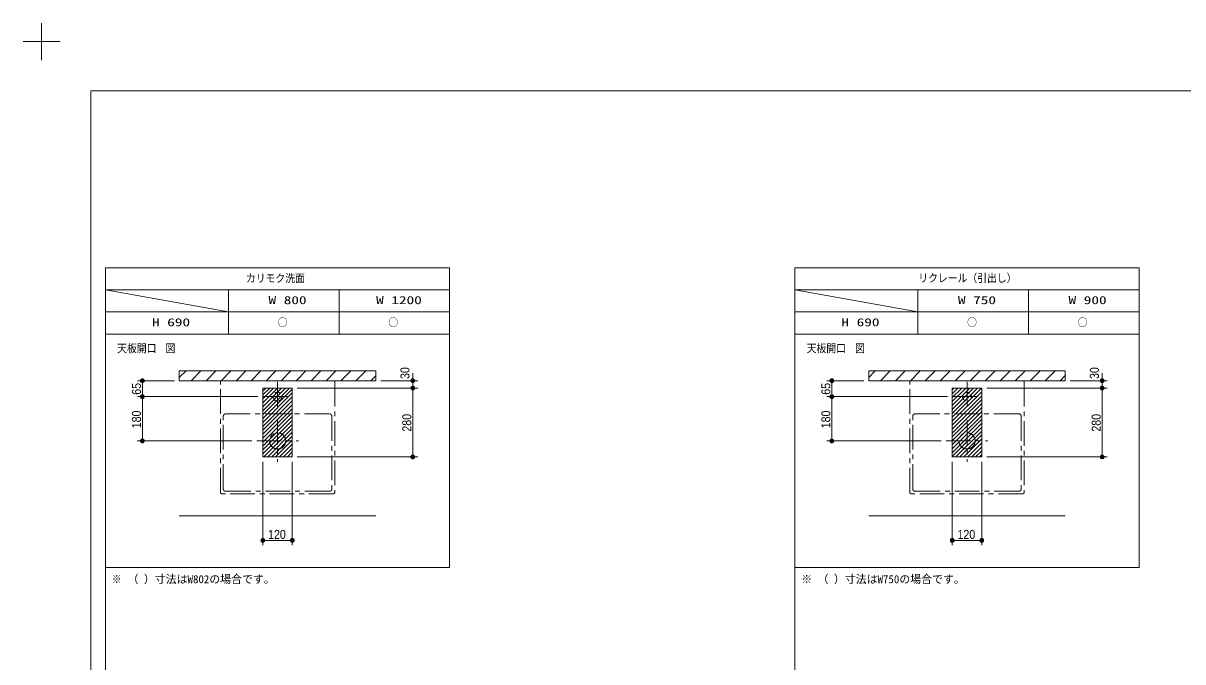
# Model space of a CAD drawing. Units: millimetres, scale not verified. Extents: x -6062 to 6062, y -3045 to 3045.
# Drawn here: x -6062 to -1344, y 446 to 3045 of the extents above; entities that cross this region are included whole.
import ezdxf
from ezdxf.enums import TextEntityAlignment as Align

# ---------------------------------------------------------------- set-up
doc = ezdxf.new("R2010")
doc.units = ezdxf.units.MM
doc.header["$LTSCALE"] = 20
doc.linetypes.add('CHAIN1', pattern=[8, 5, -1, 1, -1])
doc.linetypes.add('DASHED1', pattern=[1.8, 1.2, -0.6])
for name, color, linetype, lineweight in [('0-0_1図面枠', 7, 'Continuous', 9), ('0-2_2寸法-1', 7, 'Continuous', 9), ('0-3_0', 7, 'Continuous', 9), ('0-4_2寸法-2', 7, 'Continuous', 9), ('0-7_3一般', 7, 'Continuous', 9)]:
    doc.layers.add(name, color=color, linetype=linetype, lineweight=lineweight)
doc.styles.add('ＭＳ ゴシック', font='')
doc.styles.add('ＭＳ Ｐゴシック', font='')
doc.styles.get('ＭＳ ゴシック').set_extended_font_data('MS Gothic')
doc.styles.get('ＭＳ Ｐゴシック').set_extended_font_data('MS PGothic')

# ---------------------------------------------------------------- blocks, each defined once
blk = doc.blocks.new('グループ')
at = {"layer": '0-0_1図面枠'}
for p, q in [((-84000, 57900), (-84000, 60900)), ((-85500, 59400), (-82500, 59400))]:
    blk.add_line(p, q, dxfattribs=at)
blk = doc.blocks.new('グループ-2')
at = {"layer": '0-0_1図面枠'}
blk.add_lwpolyline([(-80000, 55400), (80000, 55400), (80000, -55400), (-80000, -55400)], close=True, dxfattribs=at)
blk = doc.blocks.new('図面枠')
at = {"layer": '0-0_1図面枠'}
for name in ['グループ', 'グループ-2']:
    blk.add_blockref(name, (0, 0), dxfattribs=at)
blk = doc.blocks.new('グループ-4')
at = {"layer": '0-0_1図面枠'}
for p, q in [((-78800, 41000), (-78800, -48600)), ((-22700, 41000), (-22700, -48600)), ((-50800, 39200), (-78800, 39200)), ((-78800, 39200), (-68800, 37400)), ((-68800, 35600), (-68800, 39200)), ((-59800, 35600), (-59800, 39200)), ((5300, 39200), (-22700, 39200)), ((-22700, 39200), (-12700, 37400)), ((-12700, 35600), (-12700, 39200)), ((-3700, 35600), (-3700, 39200)), ((-78800, 37400), (-50800, 37400)), ((-22700, 37400), (5300, 37400))]:
    blk.add_line(p, q, dxfattribs=at)
for points in [[(-78800, 41000), (-50800, 41000), (-50800, 35600), (-78800, 35600)], [(-22700, 41000), (5300, 41000), (5300, 35600), (-22700, 35600)], [(-78800, 35600), (-50800, 35600), (-50800, 16600), (-78800, 16600)], [(-22700, 35600), (5300, 35600), (5300, 16600), (-22700, 16600)]]:
    blk.add_lwpolyline(points, close=True, dxfattribs=at)
blk = doc.blocks.new('_Dot')
at = {"layer": '0-3_0'}
for p, q in [((-10, 0), (-20, 0)), ((9.78, 2), (-9.78, 2)), ((7.99, 6), (-7.99, 6)), ((9.16, -3.98), (-9.16, -3.98)), ((6, -7.98), (-6, -7.98))]:
    blk.add_line(p, q, dxfattribs=at)
for points in [[(10, 0), (9.92, 1.25), (9.69, 2.49), (9.3, 3.68), (8.76, 4.82), (8.09, 5.88), (7.29, 6.85), (6.37, 7.71), (5.36, 8.44), (4.26, 9.05), (3.09, 9.51), (1.87, 9.82), (0.63, 9.98), (-0.63, 9.98), (-1.87, 9.82), (-3.09, 9.51), (-4.26, 9.05), (-5.36, 8.44), (-6.37, 7.71), (-7.29, 6.85), (-8.09, 5.88), (-8.76, 4.82), (-9.3, 3.68), (-9.69, 2.49), (-9.92, 1.25), (-10, 0), (0, 0)], [(-10, 0), (-9.92, -1.25), (-9.69, -2.49), (-9.3, -3.68), (-8.76, -4.82), (-8.09, -5.88), (-7.29, -6.85), (-6.37, -7.71), (-5.36, -8.44), (-4.26, -9.05), (-3.09, -9.51), (-1.87, -9.82), (-0.63, -9.98), (0.63, -9.98), (1.87, -9.82), (3.09, -9.51), (4.26, -9.05), (5.36, -8.44), (6.37, -7.71), (7.29, -6.85), (8.09, -5.88), (8.76, -4.82), (9.3, -3.68), (9.69, -2.49), (9.92, -1.25), (10, 0), (0, 0)]]:
    blk.add_lwpolyline(points, close=True, dxfattribs=at)

msp = doc.modelspace()

# ---------------------------------------------------------------- linework, layer by layer
at = {"layer": '0-2_2寸法-1'}
for p, q in [((-5447.5, 1590), (-5597.5, 1590)), ((-5577.5, 1540.01), (-5577.5, 1574.99)), ((-4947.5, 1560), (-4457.5, 1560)), ((-2642.5, 1590), (-2792.5, 1590)), ((-2772.5, 1540.01), (-2772.5, 1574.99)), ((-2142.5, 1560), (-1652.5, 1560)), ((-5107.5, 1525), (-5597.5, 1525)), ((-5107.5, 1525), (-5597.5, 1525)), ((-5577.5, 1509.99), (-5577.5, 1360.01)), ((-4477.5, 1295.01), (-4477.5, 1544.99)), ((-2302.5, 1525), (-2792.5, 1525)), ((-2302.5, 1525), (-2792.5, 1525)), ((-2772.5, 1509.99), (-2772.5, 1360.01)), ((-1672.5, 1295.01), (-1672.5, 1544.99)), ((-5132.5, 1345), (-5597.5, 1345)), ((-2327.5, 1345), (-2792.5, 1345)), ((-4947.5, 1280), (-4457.5, 1280)), ((-2142.5, 1280), (-1652.5, 1280)), ((-5087.5, 1260), (-5087.5, 920)), ((-4967.5, 1260), (-4967.5, 920)), ((-2282.5, 1260), (-2282.5, 920)), ((-2162.5, 1260), (-2162.5, 920)), ((-4982.51, 940), (-5072.49, 940)), ((-2177.51, 940), (-2267.49, 940))]:
    msp.add_line(p, q, dxfattribs=at)
at = {"layer": '0-4_2寸法-2'}
for p, q in [((-4477.5, 1605.01), (-4477.5, 1620.01)), ((-1672.5, 1605.01), (-1672.5, 1620.01)), ((-4947.5, 1560), (-4457.5, 1560)), ((-4607.5, 1590), (-4457.5, 1590)), ((-4477.5, 1560), (-4477.5, 1590)), ((-2142.5, 1560), (-1652.5, 1560)), ((-1802.5, 1590), (-1652.5, 1590)), ((-1672.5, 1560), (-1672.5, 1590)), ((-4477.5, 1544.99), (-4477.5, 1529.99)), ((-1672.5, 1544.99), (-1672.5, 1529.99))]:
    msp.add_line(p, q, dxfattribs=at)
at = {"layer": '0-7_3一般'}
for p, q in [((-5427.5, 1602.56), (-5400.06, 1630)), ((-5379.1, 1590), (-5339.1, 1630)), ((-5318.14, 1590), (-5278.14, 1630)), ((-5257.18, 1590), (-5217.18, 1630)), ((-5196.22, 1590), (-5156.22, 1630)), ((-5135.26, 1590), (-5095.26, 1630)), ((-5074.3, 1590), (-5034.3, 1630)), ((-5013.34, 1590), (-4973.34, 1630)), ((-4952.38, 1590), (-4912.38, 1630)), ((-4891.42, 1590), (-4851.42, 1630)), ((-4830.46, 1590), (-4790.46, 1630)), ((-4769.5, 1590), (-4729.5, 1630)), ((-4708.54, 1590), (-4668.54, 1630)), ((-4647.58, 1590), (-4627.5, 1610.08)), ((-2622.5, 1603.4), (-2595.9, 1630)), ((-2574.94, 1590), (-2534.94, 1630)), ((-2513.98, 1590), (-2473.98, 1630)), ((-2453.02, 1590), (-2413.02, 1630)), ((-2392.06, 1590), (-2352.06, 1630)), ((-2331.1, 1590), (-2291.1, 1630)), ((-2270.14, 1590), (-2230.14, 1630)), ((-2209.18, 1590), (-2169.18, 1630)), ((-2148.22, 1590), (-2108.22, 1630)), ((-2087.26, 1590), (-2047.26, 1630)), ((-2026.3, 1590), (-1986.3, 1630)), ((-1965.34, 1590), (-1925.34, 1630)), ((-1904.38, 1590), (-1864.38, 1630)), ((-1843.42, 1590), (-1822.5, 1610.92)), ((-5427.5, 1590), (-4627.5, 1590)), ((-5087.5, 1548), (-5075.5, 1560)), ((-5087.5, 1532), (-5059.5, 1560)), ((-5087.5, 1516), (-5043.5, 1560)), ((-5087.5, 1500), (-5027.5, 1560)), ((-5087.5, 1484), (-5011.5, 1560)), ((-5087.5, 1468), (-4995.5, 1560)), ((-5087.5, 1452), (-4979.5, 1560)), ((-2622.5, 1590), (-1822.5, 1590)), ((-2282.5, 1553), (-2275.5, 1560)), ((-2282.5, 1537), (-2259.5, 1560)), ((-2282.5, 1521), (-2243.5, 1560)), ((-2282.5, 1505), (-2227.5, 1560)), ((-2282.5, 1489), (-2211.5, 1560)), ((-2282.5, 1473), (-2195.5, 1560)), ((-2282.5, 1457), (-2179.5, 1560)), ((-2282.5, 1441), (-2163.5, 1560)), ((-5087.5, 1436), (-4967.5, 1556)), ((-5087.5, 1420), (-4967.5, 1540)), ((-5087.5, 1404), (-4967.5, 1524)), ((-2282.5, 1425), (-2162.5, 1545)), ((-2282.5, 1409), (-2162.5, 1529)), ((-2282.5, 1393), (-2162.5, 1513)), ((-5087.5, 1388), (-4967.5, 1508)), ((-5087.5, 1372), (-4967.5, 1492)), ((-5087.5, 1356), (-4967.5, 1476)), ((-2282.5, 1377), (-2162.5, 1497)), ((-2282.5, 1361), (-2162.5, 1481)), ((-2282.5, 1345), (-2162.5, 1465)), ((-5087.5, 1340), (-4967.5, 1460)), ((-5087.5, 1324), (-4967.5, 1444)), ((-5087.5, 1308), (-4967.5, 1428)), ((-2282.5, 1329), (-2162.5, 1449)), ((-2282.5, 1313), (-2162.5, 1433)), ((-2282.5, 1297), (-2162.5, 1417)), ((-5087.5, 1292), (-4967.5, 1412)), ((-5083.5, 1280), (-4967.5, 1396)), ((-5067.5, 1280), (-4967.5, 1380)), ((-2282.5, 1281), (-2162.5, 1401)), ((-2267.5, 1280), (-2162.5, 1385)), ((-2251.5, 1280), (-2162.5, 1369)), ((-5051.5, 1280), (-4967.5, 1364)), ((-5035.5, 1280), (-4967.5, 1348)), ((-5019.5, 1280), (-4967.5, 1332)), ((-2235.5, 1280), (-2162.5, 1353)), ((-2219.5, 1280), (-2162.5, 1337)), ((-5003.5, 1280), (-4967.5, 1316)), ((-4987.5, 1280), (-4967.5, 1300)), ((-4971.5, 1280), (-4967.5, 1284)), ((-2203.5, 1280), (-2162.5, 1321)), ((-2187.5, 1280), (-2162.5, 1305)), ((-2171.5, 1280), (-2162.5, 1289)), ((-5427.5, 1040), (-4627.5, 1040)), ((-2622.5, 1040), (-1822.5, 1040))]:
    msp.add_line(p, q, dxfattribs=at)
at = {"layer": '0-7_3一般', "linetype": 'CHAIN1'}
for p, q in [((-5260, 1135), (-5260, 1585)), ((-5255, 1590), (-4800, 1590)), ((-5027.5, 1585), (-5027.5, 1465)), ((-4795, 1585), (-4795, 1135)), ((-2455, 1135), (-2455, 1585)), ((-2450, 1590), (-1995, 1590)), ((-2222.5, 1585), (-2222.5, 1465)), ((-1990, 1585), (-1990, 1135)), ((-5087.5, 1525), (-4967.5, 1525)), ((-2282.5, 1525), (-2162.5, 1525)), ((-5248.5, 1150), (-5248.5, 1445)), ((-5238.5, 1455), (-4816.5, 1455)), ((-5027.5, 1430), (-5027.5, 1260)), ((-4806.5, 1445), (-4806.5, 1150)), ((-2443.5, 1150), (-2443.5, 1445)), ((-2433.5, 1455), (-2011.5, 1455)), ((-2222.5, 1430), (-2222.5, 1260)), ((-2001.5, 1445), (-2001.5, 1150)), ((-5112.5, 1345), (-4942.5, 1345)), ((-2307.5, 1345), (-2137.5, 1345)), ((-4816.5, 1140), (-5238.5, 1140)), ((-2011.5, 1140), (-2433.5, 1140)), ((-4800, 1130), (-5255, 1130)), ((-1995, 1130), (-2450, 1130))]:
    msp.add_line(p, q, dxfattribs=at)
at = {"layer": '0-7_3一般'}
for points in [[(-5427.5, 1630), (-4627.5, 1630), (-4627.5, 1590), (-5427.5, 1590)], [(-2622.5, 1630), (-1822.5, 1630), (-1822.5, 1590), (-2622.5, 1590)], [(-5087.5, 1560), (-4967.5, 1560), (-4967.5, 1280), (-5087.5, 1280)], [(-5087.5, 1560), (-4967.5, 1560), (-4967.5, 1280), (-5087.5, 1280)], [(-2282.5, 1560), (-2162.5, 1560), (-2162.5, 1280), (-2282.5, 1280)], [(-2282.5, 1560), (-2162.5, 1560), (-2162.5, 1280), (-2282.5, 1280)]]:
    msp.add_lwpolyline(points, close=True, dxfattribs=at)
at = {"layer": '0-7_3一般', "linetype": 'DASHED1'}
for centre in [(-5027.5, 1525), (-2222.5, 1525)]:
    msp.add_circle(centre, 18, dxfattribs=at)
at = {"layer": '0-7_3一般', "linetype": 'CHAIN1'}
for centre in [(-5027.5, 1345), (-2222.5, 1345)]:
    msp.add_circle(centre, 33, dxfattribs=at)
for centre, radius, start, end in [((-5255, 1585), 5, 90, 180), ((-4800, 1585), 5, 0, 90), ((-2450, 1585), 5, 90, 180), ((-1995, 1585), 5, 0, 90), ((-5238.5, 1445), 10, 90, 180), ((-4816.5, 1445), 10, 0, 90), ((-2433.5, 1445), 10, 90, 180), ((-2011.5, 1445), 10, 0, 90), ((-5255, 1135), 5, 180, 270), ((-5238.5, 1150), 10, 180, 270), ((-4816.5, 1150), 10, 270, 0), ((-4800, 1135), 5, 270, 0), ((-2450, 1135), 5, 180, 270), ((-2433.5, 1150), 10, 180, 270), ((-2011.5, 1150), 10, 270, 0), ((-1995, 1135), 5, 270, 0)]:
    msp.add_arc(centre, radius, start, end, dxfattribs=at)

# ---------------------------------------------------------------- block references
at = {"layer": '0-0_1図面枠', "xscale": 0.05, "yscale": 0.05}
for name in ['図面枠', 'グループ-4']:
    msp.add_blockref(name, (-1787.5, 0), dxfattribs=at)
at = {"layer": '0-2_2寸法-1', "xscale": 0.7503418, "yscale": 0.7503418}
for p, rotation in [((-5577.5, 1590), 90), ((-4477.5, 1560), 90), ((-2772.5, 1590), 90), ((-1672.5, 1560), 90), ((-5577.5, 1525), 270), ((-5577.5, 1525), 90), ((-2772.5, 1525), 270), ((-2772.5, 1525), 90), ((-5577.5, 1345), 270), ((-2772.5, 1345), 270), ((-4477.5, 1280), 270), ((-1672.5, 1280), 270), ((-5087.5, 940), 180), ((-2282.5, 940), 180)]:
    msp.add_blockref('_Dot', p, dxfattribs=dict(at, rotation=rotation))
for p in [(-4967.5, 940), (-2162.5, 940)]:
    msp.add_blockref('_Dot', p, dxfattribs=at)
at = {"layer": '0-4_2寸法-2', "xscale": 0.7503418, "yscale": 0.7503418}
for p, rotation in [((-4477.5, 1590), 270), ((-1672.5, 1590), 270), ((-4477.5, 1560), 90), ((-1672.5, 1560), 90)]:
    msp.add_blockref('_Dot', p, dxfattribs=dict(at, rotation=rotation))

# ---------------------------------------------------------------- texts
at = {"layer": '0-0_1図面枠', "style": 'ＭＳ ゴシック'}
for s, width, p in [('リクレール（引出し）', 0.9, (-2420.67, 1981.44)), ('カリモク洗面', 0.9, (-5156.39, 1980.86)), ('W 800', 1.4, (-5064.45, 1891.74)), ('W 1200', 1.4, (-4626.75, 1891.74)), ('W 750', 1.4, (-2259.45, 1891.74)), ('W 900', 1.4, (-1809.45, 1891.74)), ('H 690', 1.4, (-5538.49, 1801.74)), ('○', 0.9, (-5027.09, 1801.25)), ('○', 0.9, (-4577.09, 1801.25)), ('H 690', 1.4, (-2733.49, 1801.74)), ('○', 0.9, (-2222.09, 1801.25)), ('○', 0.9, (-1772.09, 1801.25)), ('天板開口', 0.9, (-5680, 1695.64)), ('図', 0.9, (-5483.27, 1695.64)), ('天板開口', 0.9, (-2875, 1695.64)), ('図', 0.9, (-2678.27, 1695.64)), ('※', 0.9, (-5702.1, 756.01))]:
    msp.add_text(s, height=32.55, dxfattribs=dict(at, width=width)).set_placement(p, align=Align.BOTTOM_LEFT)
for s, p in [('（ ）寸法はW802の場合です。', (-5637.93, 756.01)), ('※ （ ）寸法はW750の場合です。', (-2897.1, 756.01))]:
    msp.add_text(s, height=32.55, dxfattribs=at).set_placement(p, align=Align.BOTTOM_LEFT)
at = {"layer": '0-2_2寸法-1', "style": 'ＭＳ Ｐゴシック', "width": 0.9}
for s, p in [('65', (-5572.44, 1532.81)), ('65', (-2767.44, 1532.81)), ('180', (-5572.54, 1396.39)), ('180', (-2767.54, 1396.39)), ('280', (-4472.54, 1382.72)), ('280', (-1667.54, 1382.72))]:
    msp.add_text(s, height=36.66, rotation=90, dxfattribs=at).set_placement(p, align=Align.BOTTOM_LEFT)
for p in [(-5066.11, 935.04), (-2261.11, 935.04)]:
    msp.add_text('120', height=36.66, dxfattribs=at).set_placement(p, align=Align.BOTTOM_LEFT)
at = {"layer": '0-4_2寸法-2', "style": 'ＭＳ Ｐゴシック', "width": 0.9}
for p in [(-4479.98, 1597.02), (-1674.98, 1597.02)]:
    msp.add_text('30', height=36.66, rotation=90, dxfattribs=at).set_placement(p, align=Align.BOTTOM_LEFT)

doc.saveas('drawing.dxf')
